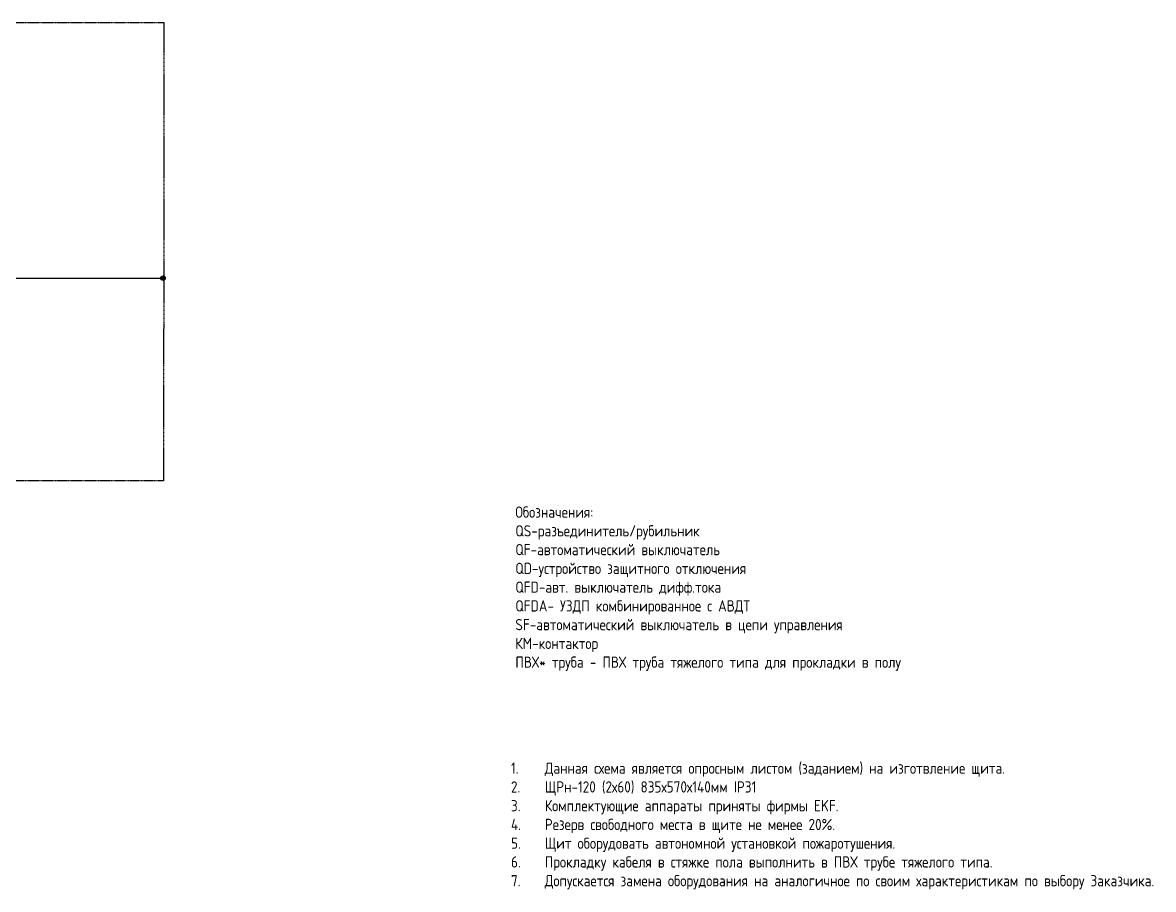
# Model space of a CAD drawing. Header units: millimetres. Extents: x -32 to 417638015, y -35 to 175284279.
# Drawn here: x 388993 to 414110, y 38529 to 57789 of the extents above; entities that cross this region are included whole.
import ezdxf

# ---------------------------------------------------------------- set-up
doc = ezdxf.new("R2010")
doc.units = ezdxf.units.MM
doc.linetypes.add('DASHED2', pattern=[0.375, 0.25, -0.125])
doc.layers.add('A-ANNO-NOTE', color=7, linetype='Continuous', lineweight=5)
doc.styles.add('ISOCPEUR', font='isocpeur.ttf', dxfattribs={"width": 0.85, "height": 275})

# ---------------------------------------------------------------- blocks, each defined once
blk = doc.blocks.new('TSL_SHM_УГО_Точка - TSL_SHM_УГО_Точка-779818-ЩТ-1_1 _Р_ _')
at = {"layer": 'A-ANNO-NOTE', "lineweight": 30}
h = blk.add_hatch(color=256, dxfattribs=at)
edge = h.paths.add_edge_path()
edge.add_arc((0, 0), 0.5, 0, 360)
blk.add_circle((0, 0), 0.5, dxfattribs=at)

msp = doc.modelspace()

# ---------------------------------------------------------------- linework, layer by layer
at = {"linetype": 'DASHED2'}
msp.add_lwpolyline([(278691, 47585), (278691, 57789), (392128, 57789), (392125, 47610)], close=True, dxfattribs=at)
msp.add_lwpolyline([(388421, 53323), (388421, 52112), (392111, 52111)])
at = {"color": 7}
msp.add_circle((392111, 52111), 50, dxfattribs=at)

# ---------------------------------------------------------------- block references
at = {"layer": 'A-ANNO-NOTE', "xscale": 100, "yscale": 100, "zscale": 100}
msp.add_blockref('TSL_SHM_УГО_Точка - TSL_SHM_УГО_Точка-779818-ЩТ-1_1 _Р_ _', (392111, 52111), dxfattribs=at)

# ---------------------------------------------------------------- texts
at = {"ltscale": 100, "char_height": 250, "attachment_point": 1, "style": 'ISOCPEUR'}
for s, width, gutter_width, heights, insert in [('Обозначения:\\PQS-разъединитель/рубильник\\PQF-автоматический выключатель\\PQD-устройство защитного отключения\\PQFD-авт. выключатель дифф.тока\\PQFDA- УЗДП комбинированное с АВДТ\\PSF-автоматический выключатель в цепи управления\\PКМ-контактор\\P{\\C0;ПВХ* труба - ПВХ труба тяжелого типа для прокладки в полу}', 9206.65, 1250, [0], (399938, 47037)), ('\\pxi-3,l3,t3;1.^IДанная схема является опросным листом (заданием) на изготвление щита.\\P2.^IЩРн-120 (2х60) 835х570х140мм IP31 \\P3.^IКомплектующие аппараты приняты фирмы EKF.\\P4.^IРезерв свободного места в щите не менее 20%.\\P{\\C0;5.^IЩит оборудовать автономной установкой пожаротушения.\\P6.^IПрокладку кабеля в стяжке пола выполнить в ПВХ трубе тяжелого типа.\\P\\A1;\\C256;7.^IДопускается замена оборудования на аналогичное по своим характеристикам по выбору Заказчика.}', 18423.29, 1, [6611], (399841, 41347))]:
    msp.add_mtext_dynamic_manual_height_columns(s, width=width, gutter_width=gutter_width, heights=heights, dxfattribs=dict(at, insert=insert))

doc.saveas('drawing.dxf')
